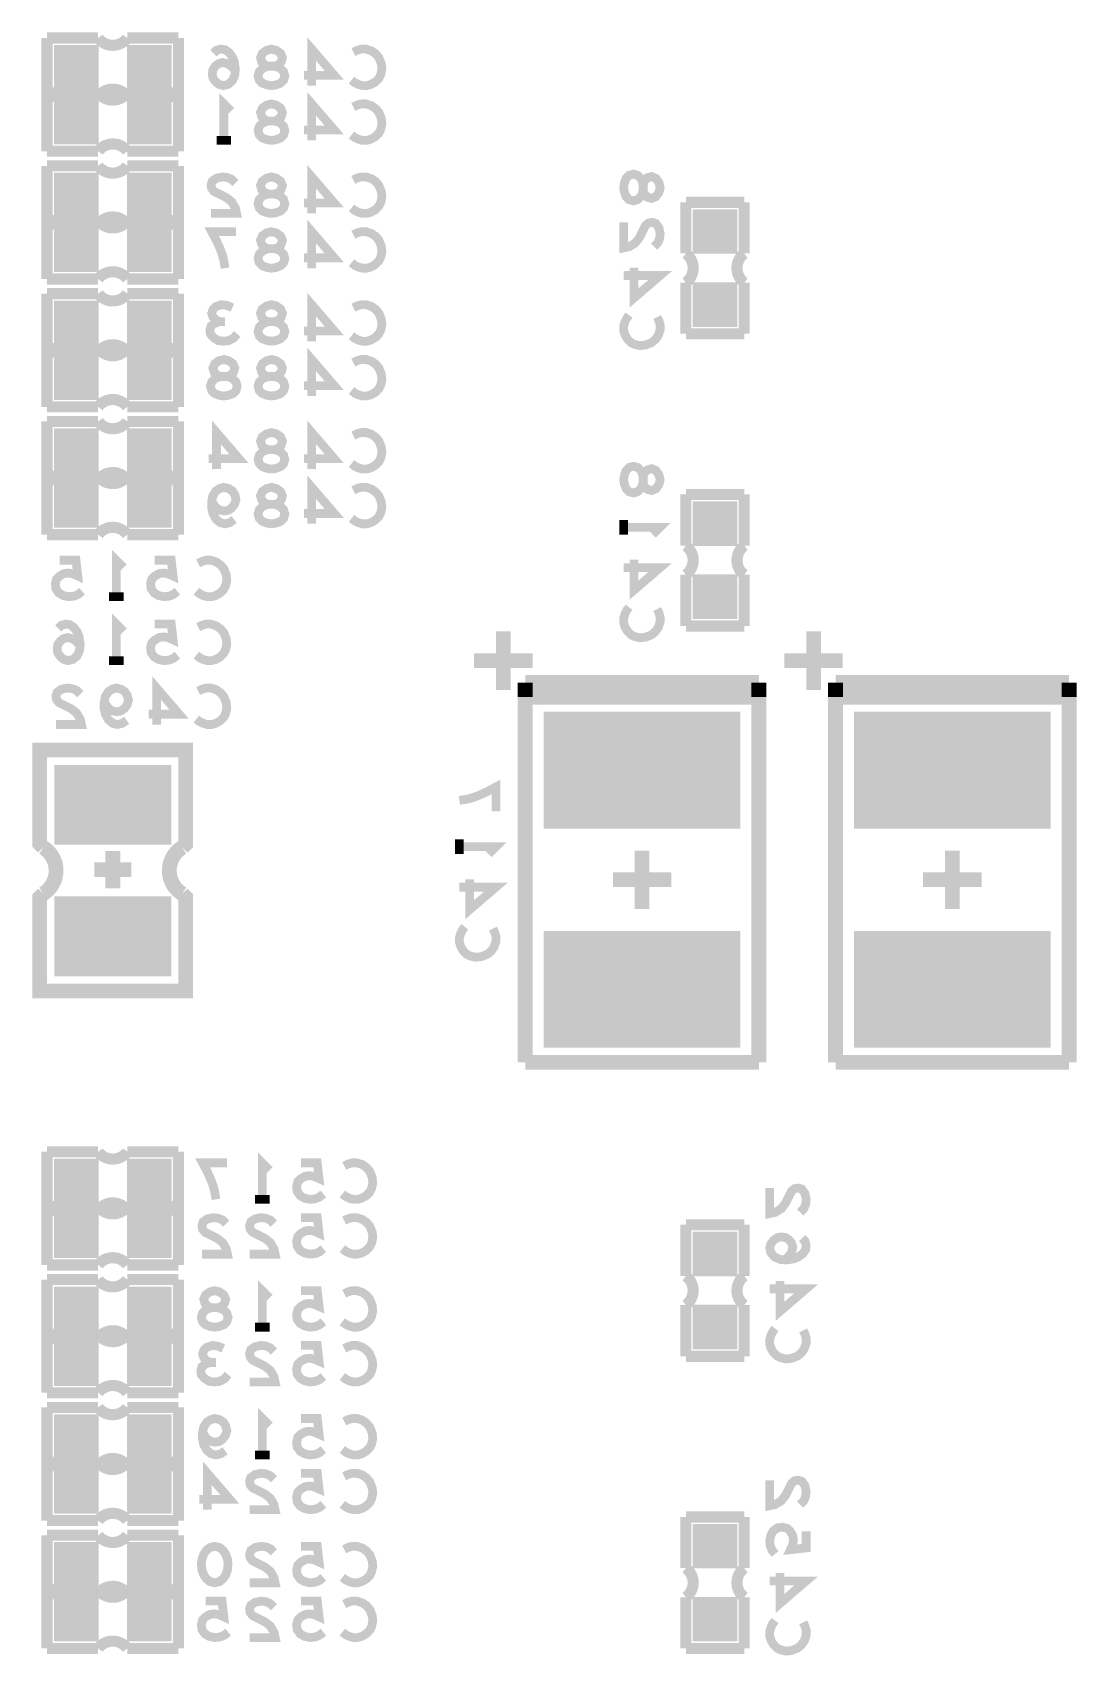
# Model space of a CAD drawing. Extents: x 0 to 200, y -10 to 130.
# Drawn here: x 94.9 to 109.2, y 80.25 to 102.48 of the extents above; entities that cross this region are included whole.
import ezdxf

# ---------------------------------------------------------------- set-up
doc = ezdxf.new("R2010")
doc.units = 0
doc.layers.get('0').update_dxf_attribs({"linetype": 'CONTINUOUS'})
doc.layers.add('MASK_BOTTOM_ART', color=6, linetype='CONTINUOUS')
doc.layers.add('SILK_BOTTOM_ART', color=5, linetype='CONTINUOUS')

# ---------------------------------------------------------------- blocks, each defined once
blk = doc.blocks.new('SQUARE_586')
blk.add_solid([(0.3048, 0.3048), (0.3048, -0.3048), (-0.3048, 0.3048), (-0.3048, -0.3048)])
blk = doc.blocks.new('RECTANGLE_577')
blk.add_solid([(1.3462, 0.8001), (1.3462, -0.8001), (-1.3462, 0.8001), (-1.3462, -0.8001)])
blk = doc.blocks.new('RECTANGLE_569')
blk.add_solid([(0.8001, 0.5461), (0.8001, -0.5461), (-0.8001, 0.5461), (-0.8001, -0.5461)])

msp = doc.modelspace()

# ---------------------------------------------------------------- linework, layer by layer
at = {"layer": 'SILK_BOTTOM_ART'}
for points, const_width in [([(95.1, 102.4), (95.1, 101.6)], 0.1524), ([(95.8, 102.4), (95.1, 102.4)], 0.1524), ([(96.9, 102.4), (96.2, 102.4)], 0.1524), ([(96.9, 101.6), (96.9, 102.4)], 0.1524), ([(97.6797, 101.9566), (97.6214, 102.015), (97.5714, 102.0483), (97.5047, 102.065), (97.4464, 102.0483), (97.4047, 102.015), (97.3714, 101.965), (97.3631, 101.9066), (97.3714, 101.8566), (97.4047, 101.8066), (97.4547, 101.765), (97.5131, 101.7483), (97.5797, 101.765), (97.6381, 101.815), (97.6714, 101.89), (97.6797, 101.9733), (97.6631, 102.0816), (97.6381, 102.14), (97.5964, 102.1983), (97.5381, 102.24), (97.4797, 102.2483), (97.4214, 102.2316), (97.3797, 102.19)], 0.12), ([(98.1738, 101.7483), (98.1155, 101.7566), (98.0488, 101.7816), (98.0071, 101.8233), (97.9905, 101.8816), (98.0071, 101.94), (98.0571, 101.99), (98.1321, 102.015), (98.2155, 102.015), (98.2655, 102.0316), (98.3071, 102.0733), (98.3238, 102.1316), (98.2988, 102.19), (98.2405, 102.2316), (98.1738, 102.2483), (98.1071, 102.2316), (98.0488, 102.19), (98.0238, 102.1316), (98.0405, 102.0733), (98.0821, 102.0316), (98.1321, 102.015), (98.2155, 102.015), (98.2905, 101.99), (98.3405, 101.94), (98.3571, 101.8816), (98.3405, 101.8233), (98.2988, 101.7816), (98.2321, 101.7566), (98.1738, 101.7483)], 0.12), ([(98.7262, 101.7483), (98.7262, 102.2483), (99.0345, 101.89), (98.6179, 101.89)], 0.12), ([(99.2953, 102.2066), (99.3453, 102.2316), (99.4036, 102.2483), (99.4703, 102.2483), (99.5453, 102.2233), (99.6036, 102.1816), (99.6453, 102.1316), (99.6786, 102.0483), (99.6869, 101.9733), (99.6703, 101.8983), (99.6453, 101.8483), (99.5953, 101.7983), (99.5369, 101.765), (99.4786, 101.7483), (99.4203, 101.7483), (99.3619, 101.765), (99.3119, 101.79), (99.2703, 101.8233)], 0.12), ([(95.1, 101.65), (95.1, 100.85)], 0.1524), ([(95.8, 101.65), (95.1, 101.65)], 0.1524), ([(95.1, 101.6), (95.8, 101.6)], 0.1524), ([(96.9, 101.65), (96.2, 101.65)], 0.1524), ([(96.2, 101.6), (96.9, 101.6)], 0.1524), ([(96.9, 100.85), (96.9, 101.65)], 0.1524), ([(97.5214, 100.9983), (97.5214, 101.4983), (97.6214, 101.3983)], 0.12), ([(98.7262, 100.9983), (98.7262, 101.4983), (99.0345, 101.14), (98.6179, 101.14)], 0.12), ([(98.1738, 100.9983), (98.1155, 101.0066), (98.0488, 101.0316), (98.0071, 101.0733), (97.9905, 101.1316), (98.0071, 101.19), (98.0571, 101.24), (98.1321, 101.265), (98.2155, 101.265), (98.2655, 101.2816), (98.3071, 101.3233), (98.3238, 101.3816), (98.2988, 101.44), (98.2405, 101.4816), (98.1738, 101.4983), (98.1071, 101.4816), (98.0488, 101.44), (98.0238, 101.3816), (98.0405, 101.3233), (98.0821, 101.2816), (98.1321, 101.265), (98.2155, 101.265), (98.2905, 101.24), (98.3405, 101.19), (98.3571, 101.1316), (98.3405, 101.0733), (98.2988, 101.0316), (98.2321, 101.0066), (98.1738, 100.9983)], 0.12), ([(99.2953, 101.4566), (99.3453, 101.4816), (99.4036, 101.4983), (99.4703, 101.4983), (99.5453, 101.4733), (99.6036, 101.4316), (99.6453, 101.3816), (99.6786, 101.2983), (99.6869, 101.2233), (99.6703, 101.1483), (99.6453, 101.0983), (99.5953, 101.0483), (99.5369, 101.015), (99.4786, 100.9983), (99.4203, 100.9983), (99.3619, 101.015), (99.3119, 101.04), (99.2703, 101.0733)], 0.12), ([(95.1, 100.85), (95.8, 100.85)], 0.1524), ([(96.2, 100.85), (96.9, 100.85)], 0.1524), ([(97.6214, 100.9983), (97.4214, 100.9983)], 0.12), ([(95.1, 100.65), (95.1, 99.85)], 0.1524), ([(95.8, 100.65), (95.1, 100.65)], 0.1524), ([(96.9, 100.65), (96.2, 100.65)], 0.1524), ([(96.9, 99.85), (96.9, 100.65)], 0.1524), ([(97.6797, 100.415), (97.6297, 100.465), (97.5714, 100.49), (97.5047, 100.4983), (97.4214, 100.4816), (97.3631, 100.44), (97.3464, 100.39), (97.3547, 100.34), (97.3881, 100.2983), (97.5547, 100.215), (97.6297, 100.1566), (97.6797, 100.0733), (97.6964, 99.9983), (97.3464, 99.9983)], 0.12), ([(98.1738, 99.9983), (98.1155, 100.0066), (98.0488, 100.0316), (98.0071, 100.0733), (97.9905, 100.1316), (98.0071, 100.19), (98.0571, 100.24), (98.1321, 100.265), (98.2155, 100.265), (98.2655, 100.2816), (98.3071, 100.3233), (98.3238, 100.3816), (98.2988, 100.44), (98.2405, 100.4816), (98.1738, 100.4983), (98.1071, 100.4816), (98.0488, 100.44), (98.0238, 100.3816), (98.0405, 100.3233), (98.0821, 100.2816), (98.1321, 100.265), (98.2155, 100.265), (98.2905, 100.24), (98.3405, 100.19), (98.3571, 100.1316), (98.3405, 100.0733), (98.2988, 100.0316), (98.2321, 100.0066), (98.1738, 99.9983)], 0.12), ([(98.7262, 99.9983), (98.7262, 100.4983), (99.0345, 100.14), (98.6179, 100.14)], 0.12), ([(99.2953, 100.4566), (99.3453, 100.4816), (99.4036, 100.4983), (99.4703, 100.4983), (99.5453, 100.4733), (99.6036, 100.4316), (99.6453, 100.3816), (99.6786, 100.2983), (99.6869, 100.2233), (99.6703, 100.1483), (99.6453, 100.0983), (99.5953, 100.0483), (99.5369, 100.015), (99.4786, 99.9983), (99.4203, 99.9983), (99.3619, 100.015), (99.3119, 100.04), (99.2703, 100.0733)], 0.12), ([(102.9983, 100.3536), (103.0066, 100.4119), (103.0316, 100.4786), (103.0733, 100.5203), (103.1316, 100.5369), (103.19, 100.5203), (103.24, 100.4703), (103.265, 100.3953), (103.265, 100.3119), (103.2816, 100.2619), (103.3233, 100.2203), (103.3816, 100.2036), (103.44, 100.2286), (103.4816, 100.2869), (103.4983, 100.3536), (103.4816, 100.4203), (103.44, 100.4786), (103.3816, 100.5036), (103.3233, 100.4869), (103.2816, 100.4453), (103.265, 100.3953), (103.265, 100.3119), (103.24, 100.2369), (103.19, 100.1869), (103.1316, 100.1703), (103.0733, 100.1869), (103.0316, 100.2286), (103.0066, 100.2953), (102.9983, 100.3536)], 0.12), ([(103.85, 100.15), (103.85, 99.45)], 0.1524), ([(104.65, 100.15), (103.85, 100.15)], 0.1524), ([(104.65, 99.45), (104.65, 100.15)], 0.1524), ([(95.1, 99.9), (95.1, 99.1)], 0.1524), ([(95.8, 99.9), (95.1, 99.9)], 0.1524), ([(95.1, 99.85), (95.8, 99.85)], 0.1524), ([(96.9, 99.9), (96.2, 99.9)], 0.1524), ([(96.2, 99.85), (96.9, 99.85)], 0.1524), ([(96.9, 99.1), (96.9, 99.9)], 0.1524), ([(97.5381, 99.2483), (97.5214, 99.3566), (97.4964, 99.4483), (97.4631, 99.5316), (97.4214, 99.6233), (97.3547, 99.7483), (97.6881, 99.7483)], 0.12), ([(98.1738, 99.2483), (98.1155, 99.2566), (98.0488, 99.2816), (98.0071, 99.3233), (97.9905, 99.3816), (98.0071, 99.44), (98.0571, 99.49), (98.1321, 99.515), (98.2155, 99.515), (98.2655, 99.5316), (98.3071, 99.5733), (98.3238, 99.6316), (98.2988, 99.69), (98.2405, 99.7316), (98.1738, 99.7483), (98.1071, 99.7316), (98.0488, 99.69), (98.0238, 99.6316), (98.0405, 99.5733), (98.0821, 99.5316), (98.1321, 99.515), (98.2155, 99.515), (98.2905, 99.49), (98.3405, 99.44), (98.3571, 99.3816), (98.3405, 99.3233), (98.2988, 99.2816), (98.2321, 99.2566), (98.1738, 99.2483)], 0.12), ([(98.7262, 99.2483), (98.7262, 99.7483), (99.0345, 99.39), (98.6179, 99.39)], 0.12), ([(99.2953, 99.7066), (99.3453, 99.7316), (99.4036, 99.7483), (99.4703, 99.7483), (99.5453, 99.7233), (99.6036, 99.6816), (99.6453, 99.6316), (99.6786, 99.5483), (99.6869, 99.4733), (99.6703, 99.3983), (99.6453, 99.3483), (99.5953, 99.2983), (99.5369, 99.265), (99.4786, 99.2483), (99.4203, 99.2483), (99.3619, 99.265), (99.3119, 99.29), (99.2703, 99.3233)], 0.12), ([(103.415, 99.5429), (103.465, 99.5929), (103.49, 99.6512), (103.4983, 99.7179), (103.4816, 99.8012), (103.44, 99.8595), (103.39, 99.8762), (103.34, 99.8679), (103.2983, 99.8345), (103.215, 99.6679), (103.1566, 99.5929), (103.0733, 99.5429), (102.9983, 99.5262), (102.9983, 99.8762)], 0.12), ([(95.1, 99.1), (95.8, 99.1)], 0.1524), ([(96.2, 99.1), (96.9, 99.1)], 0.1524), ([(102.9983, 99.1488), (103.4983, 99.1488), (103.14, 98.8405), (103.14, 99.2571)], 0.12), ([(103.85, 99.05), (103.85, 98.35)], 0.1524), ([(104.65, 98.35), (104.65, 99.05)], 0.1524), ([(95.1, 98.9), (95.1, 98.1)], 0.1524), ([(95.8, 98.9), (95.1, 98.9)], 0.1524), ([(96.9, 98.9), (96.2, 98.9)], 0.1524), ([(96.9, 98.1), (96.9, 98.9)], 0.1524), ([(98.7262, 98.2483), (98.7262, 98.7483), (99.0345, 98.39), (98.6179, 98.39)], 0.12), ([(97.4631, 98.515), (97.4131, 98.54), (97.3714, 98.5816), (97.3547, 98.6316), (97.3714, 98.6816), (97.4131, 98.7233), (97.4881, 98.7483), (97.5631, 98.74), (97.6381, 98.7066)], 0.12), ([(98.1738, 98.2483), (98.1155, 98.2566), (98.0488, 98.2816), (98.0071, 98.3233), (97.9905, 98.3816), (98.0071, 98.44), (98.0571, 98.49), (98.1321, 98.515), (98.2155, 98.515), (98.2655, 98.5316), (98.3071, 98.5733), (98.3238, 98.6316), (98.2988, 98.69), (98.2405, 98.7316), (98.1738, 98.7483), (98.1071, 98.7316), (98.0488, 98.69), (98.0238, 98.6316), (98.0405, 98.5733), (98.0821, 98.5316), (98.1321, 98.515), (98.2155, 98.515), (98.2905, 98.49), (98.3405, 98.44), (98.3571, 98.3816), (98.3405, 98.3233), (98.2988, 98.2816), (98.2321, 98.2566), (98.1738, 98.2483)], 0.12), ([(99.2953, 98.7066), (99.3453, 98.7316), (99.4036, 98.7483), (99.4703, 98.7483), (99.5453, 98.7233), (99.6036, 98.6816), (99.6453, 98.6316), (99.6786, 98.5483), (99.6869, 98.4733), (99.6703, 98.3983), (99.6453, 98.3483), (99.5953, 98.2983), (99.5369, 98.265), (99.4786, 98.2483), (99.4203, 98.2483), (99.3619, 98.265), (99.3119, 98.29), (99.2703, 98.3233)], 0.12), ([(97.7047, 98.3483), (97.6547, 98.29), (97.5881, 98.2566), (97.5131, 98.2483), (97.4464, 98.2566), (97.3797, 98.2983), (97.3381, 98.3483), (97.3297, 98.3983), (97.3464, 98.4566), (97.4047, 98.4983), (97.4631, 98.515), (97.5381, 98.515)], 0.12), ([(103.4566, 98.5797), (103.4816, 98.5297), (103.4983, 98.4714), (103.4983, 98.4047), (103.4733, 98.3297), (103.4316, 98.2714), (103.3816, 98.2297), (103.2983, 98.1964), (103.2233, 98.1881), (103.1483, 98.2047), (103.0983, 98.2297), (103.0483, 98.2797), (103.015, 98.3381), (102.9983, 98.3964), (102.9983, 98.4547), (103.015, 98.5131), (103.04, 98.5631), (103.0733, 98.6047)], 0.12), ([(103.85, 98.35), (104.65, 98.35)], 0.1524), ([(95.1, 98.15), (95.1, 97.35)], 0.1524), ([(95.8, 98.15), (95.1, 98.15)], 0.1524), ([(95.1, 98.1), (95.8, 98.1)], 0.1524), ([(96.9, 98.15), (96.2, 98.15)], 0.1524), ([(96.2, 98.1), (96.9, 98.1)], 0.1524), ([(96.9, 97.35), (96.9, 98.15)], 0.1524), ([(97.5214, 97.4983), (97.4631, 97.5066), (97.3964, 97.5316), (97.3547, 97.5733), (97.3381, 97.6316), (97.3547, 97.69), (97.4047, 97.74), (97.4797, 97.765), (97.5631, 97.765), (97.6131, 97.7816), (97.6547, 97.8233), (97.6714, 97.8816), (97.6464, 97.94), (97.5881, 97.9816), (97.5214, 97.9983), (97.4547, 97.9816), (97.3964, 97.94), (97.3714, 97.8816), (97.3881, 97.8233), (97.4297, 97.7816), (97.4797, 97.765), (97.5631, 97.765), (97.6381, 97.74), (97.6881, 97.69), (97.7047, 97.6316), (97.6881, 97.5733), (97.6464, 97.5316), (97.5797, 97.5066), (97.5214, 97.4983)], 0.12), ([(98.1738, 97.4983), (98.1155, 97.5066), (98.0488, 97.5316), (98.0071, 97.5733), (97.9905, 97.6316), (98.0071, 97.69), (98.0571, 97.74), (98.1321, 97.765), (98.2155, 97.765), (98.2655, 97.7816), (98.3071, 97.8233), (98.3238, 97.8816), (98.2988, 97.94), (98.2405, 97.9816), (98.1738, 97.9983), (98.1071, 97.9816), (98.0488, 97.94), (98.0238, 97.8816), (98.0405, 97.8233), (98.0821, 97.7816), (98.1321, 97.765), (98.2155, 97.765), (98.2905, 97.74), (98.3405, 97.69), (98.3571, 97.6316), (98.3405, 97.5733), (98.2988, 97.5316), (98.2321, 97.5066), (98.1738, 97.4983)], 0.12), ([(98.7262, 97.4983), (98.7262, 97.9983), (99.0345, 97.64), (98.6179, 97.64)], 0.12), ([(99.2953, 97.9566), (99.3453, 97.9816), (99.4036, 97.9983), (99.4703, 97.9983), (99.5453, 97.9733), (99.6036, 97.9316), (99.6453, 97.8816), (99.6786, 97.7983), (99.6869, 97.7233), (99.6703, 97.6483), (99.6453, 97.5983), (99.5953, 97.5483), (99.5369, 97.515), (99.4786, 97.4983), (99.4203, 97.4983), (99.3619, 97.515), (99.3119, 97.54), (99.2703, 97.5733)], 0.12), ([(95.1, 97.35), (95.8, 97.35)], 0.1524), ([(96.2, 97.35), (96.9, 97.35)], 0.1524), ([(95.1, 97.15), (95.1, 96.35)], 0.1524), ([(95.8, 97.15), (95.1, 97.15)], 0.1524), ([(96.9, 97.15), (96.2, 97.15)], 0.1524), ([(96.9, 96.35), (96.9, 97.15)], 0.1524), ([(97.4214, 96.4983), (97.4214, 96.9983), (97.7297, 96.64), (97.3131, 96.64)], 0.12), ([(98.7262, 96.4983), (98.7262, 96.9983), (99.0345, 96.64), (98.6179, 96.64)], 0.12), ([(98.1738, 96.4983), (98.1155, 96.5066), (98.0488, 96.5316), (98.0071, 96.5733), (97.9905, 96.6316), (98.0071, 96.69), (98.0571, 96.74), (98.1321, 96.765), (98.2155, 96.765), (98.2655, 96.7816), (98.3071, 96.8233), (98.3238, 96.8816), (98.2988, 96.94), (98.2405, 96.9816), (98.1738, 96.9983), (98.1071, 96.9816), (98.0488, 96.94), (98.0238, 96.8816), (98.0405, 96.8233), (98.0821, 96.7816), (98.1321, 96.765), (98.2155, 96.765), (98.2905, 96.74), (98.3405, 96.69), (98.3571, 96.6316), (98.3405, 96.5733), (98.2988, 96.5316), (98.2321, 96.5066), (98.1738, 96.4983)], 0.12), ([(99.2953, 96.9566), (99.3453, 96.9816), (99.4036, 96.9983), (99.4703, 96.9983), (99.5453, 96.9733), (99.6036, 96.9316), (99.6453, 96.8816), (99.6786, 96.7983), (99.6869, 96.7233), (99.6703, 96.6483), (99.6453, 96.5983), (99.5953, 96.5483), (99.5369, 96.515), (99.4786, 96.4983), (99.4203, 96.4983), (99.3619, 96.515), (99.3119, 96.54), (99.2703, 96.5733)], 0.12), ([(95.1, 96.4), (95.1, 95.6)], 0.1524), ([(95.8, 96.4), (95.1, 96.4)], 0.1524), ([(96.9, 96.4), (96.2, 96.4)], 0.1524), ([(96.9, 95.6), (96.9, 96.4)], 0.1524), ([(102.9983, 96.3536), (103.0066, 96.4119), (103.0316, 96.4786), (103.0733, 96.5203), (103.1316, 96.5369), (103.19, 96.5203), (103.24, 96.4703), (103.265, 96.3953), (103.265, 96.3119), (103.2816, 96.2619), (103.3233, 96.2203), (103.3816, 96.2036), (103.44, 96.2286), (103.4816, 96.2869), (103.4983, 96.3536), (103.4816, 96.4203), (103.44, 96.4786), (103.3816, 96.5036), (103.3233, 96.4869), (103.2816, 96.4453), (103.265, 96.3953), (103.265, 96.3119), (103.24, 96.2369), (103.19, 96.1869), (103.1316, 96.1703), (103.0733, 96.1869), (103.0316, 96.2286), (103.0066, 96.2953), (102.9983, 96.3536)], 0.12), ([(95.1, 96.35), (95.8, 96.35)], 0.1524), ([(96.2, 96.35), (96.9, 96.35)], 0.1524), ([(97.6631, 95.8066), (97.6047, 95.765), (97.5381, 95.7483), (97.4714, 95.765), (97.4131, 95.815), (97.3714, 95.89), (97.3547, 95.965), (97.3547, 96.0566), (97.3714, 96.1316), (97.4131, 96.1983), (97.4631, 96.2316), (97.5214, 96.2483), (97.5881, 96.2316), (97.6381, 96.1983), (97.6714, 96.1483), (97.6881, 96.0816), (97.6714, 96.0233), (97.6297, 95.965), (97.5797, 95.9316), (97.5214, 95.9233), (97.4547, 95.94), (97.4047, 95.9816), (97.3547, 96.0566)], 0.12), ([(98.1738, 95.7483), (98.1155, 95.7566), (98.0488, 95.7816), (98.0071, 95.8233), (97.9905, 95.8816), (98.0071, 95.94), (98.0571, 95.99), (98.1321, 96.015), (98.2155, 96.015), (98.2655, 96.0316), (98.3071, 96.0733), (98.3238, 96.1316), (98.2988, 96.19), (98.2405, 96.2316), (98.1738, 96.2483), (98.1071, 96.2316), (98.0488, 96.19), (98.0238, 96.1316), (98.0405, 96.0733), (98.0821, 96.0316), (98.1321, 96.015), (98.2155, 96.015), (98.2905, 95.99), (98.3405, 95.94), (98.3571, 95.8816), (98.3405, 95.8233), (98.2988, 95.7816), (98.2321, 95.7566), (98.1738, 95.7483)], 0.12), ([(98.7262, 95.7483), (98.7262, 96.2483), (99.0345, 95.89), (98.6179, 95.89)], 0.12), ([(99.2953, 96.2066), (99.3453, 96.2316), (99.4036, 96.2483), (99.4703, 96.2483), (99.5453, 96.2233), (99.6036, 96.1816), (99.6453, 96.1316), (99.6786, 96.0483), (99.6869, 95.9733), (99.6703, 95.8983), (99.6453, 95.8483), (99.5953, 95.7983), (99.5369, 95.765), (99.4786, 95.7483), (99.4203, 95.7483), (99.3619, 95.765), (99.3119, 95.79), (99.2703, 95.8233)], 0.12), ([(103.85, 96.15), (103.85, 95.45)], 0.1524), ([(104.65, 96.15), (103.85, 96.15)], 0.1524), ([(104.65, 95.45), (104.65, 96.15)], 0.1524), ([(102.9983, 95.6012), (102.9983, 95.8012)], 0.12), ([(95.1, 95.6), (95.8, 95.6)], 0.1524), ([(96.2, 95.6), (96.9, 95.6)], 0.1524), ([(102.9983, 95.7012), (103.4983, 95.7012), (103.3983, 95.6012)], 0.12), ([(96.0488, 94.75), (96.0488, 95.25), (96.1488, 95.15)], 0.12), ([(95.5797, 94.825), (95.5297, 94.7833), (95.4714, 94.7583), (95.3964, 94.75), (95.3214, 94.7667), (95.2631, 94.8), (95.2214, 94.8583), (95.2131, 94.925), (95.2297, 94.9917), (95.2714, 95.0333), (95.3297, 95.0667), (95.3881, 95.075), (95.4464, 95.0667), (95.5214, 95.0333), (95.4964, 95.25), (95.2714, 95.25)], 0.12), ([(96.8845, 94.825), (96.8345, 94.7833), (96.7762, 94.7583), (96.7012, 94.75), (96.6262, 94.7667), (96.5679, 94.8), (96.5262, 94.8583), (96.5179, 94.925), (96.5345, 94.9917), (96.5762, 95.0333), (96.6345, 95.0667), (96.6929, 95.075), (96.7512, 95.0667), (96.8262, 95.0333), (96.8012, 95.25), (96.5762, 95.25)], 0.12), ([(97.1703, 95.2083), (97.2203, 95.2333), (97.2786, 95.25), (97.3453, 95.25), (97.4203, 95.225), (97.4786, 95.1833), (97.5203, 95.1333), (97.5536, 95.05), (97.5619, 94.975), (97.5453, 94.9), (97.5203, 94.85), (97.4703, 94.8), (97.4119, 94.7667), (97.3536, 94.75), (97.2953, 94.75), (97.2369, 94.7667), (97.1869, 94.7917), (97.1453, 94.825)], 0.12), ([(102.9983, 95.1488), (103.4983, 95.1488), (103.14, 94.8405), (103.14, 95.2571)], 0.12), ([(103.85, 95.05), (103.85, 94.35)], 0.1524), ([(104.65, 94.35), (104.65, 95.05)], 0.1524), ([(96.1488, 94.75), (95.9488, 94.75)], 0.12), ([(96.0488, 93.875), (96.0488, 94.375), (96.1488, 94.275)], 0.12), ([(103.4566, 94.5797), (103.4816, 94.5297), (103.4983, 94.4714), (103.4983, 94.4047), (103.4733, 94.3297), (103.4316, 94.2714), (103.3816, 94.2297), (103.2983, 94.1964), (103.2233, 94.1881), (103.1483, 94.2047), (103.0983, 94.2297), (103.0483, 94.2797), (103.015, 94.3381), (102.9983, 94.3964), (102.9983, 94.4547), (103.015, 94.5131), (103.04, 94.5631), (103.0733, 94.6047)], 0.12), ([(95.5547, 94.0833), (95.4964, 94.1417), (95.4464, 94.175), (95.3797, 94.1917), (95.3214, 94.175), (95.2797, 94.1417), (95.2464, 94.0917), (95.2381, 94.0333), (95.2464, 93.9833), (95.2797, 93.9333), (95.3297, 93.8917), (95.3881, 93.875), (95.4547, 93.8917), (95.5131, 93.9417), (95.5464, 94.0167), (95.5547, 94.1), (95.5381, 94.2083), (95.5131, 94.2667), (95.4714, 94.325), (95.4131, 94.3667), (95.3547, 94.375), (95.2964, 94.3583), (95.2547, 94.3167)], 0.12), ([(96.8845, 93.95), (96.8345, 93.9083), (96.7762, 93.8833), (96.7012, 93.875), (96.6262, 93.8917), (96.5679, 93.925), (96.5262, 93.9833), (96.5179, 94.05), (96.5345, 94.1167), (96.5762, 94.1583), (96.6345, 94.1917), (96.6929, 94.2), (96.7512, 94.1917), (96.8262, 94.1583), (96.8012, 94.375), (96.5762, 94.375)], 0.12), ([(97.1703, 94.3333), (97.2203, 94.3583), (97.2786, 94.375), (97.3453, 94.375), (97.4203, 94.35), (97.4786, 94.3083), (97.5203, 94.2583), (97.5536, 94.175), (97.5619, 94.1), (97.5453, 94.025), (97.5203, 93.975), (97.4703, 93.925), (97.4119, 93.8917), (97.3536, 93.875), (97.2953, 93.875), (97.2369, 93.8917), (97.1869, 93.9167), (97.1453, 93.95)], 0.12), ([(101.35, 94.275), (101.35, 93.475)], 0.2032), ([(103.85, 94.35), (104.65, 94.35)], 0.1524), ([(105.6, 94.275), (105.6, 93.475)], 0.2032), ([(96.1488, 93.875), (95.9488, 93.875)], 0.12), ([(100.95, 93.875), (101.75, 93.875)], 0.2032), ([(105.2, 93.875), (106, 93.875)], 0.2032), ([(96.6012, 93), (96.6012, 93.5), (96.9095, 93.1417), (96.4929, 93.1417)], 0.12), ([(101.65, 93.475), (101.65, 93.575)], 0.2032), ([(101.65, 93.575), (104.85, 93.575)], 0.2032), ([(101.65, 93.375), (101.65, 93.475)], 0.2032), ([(101.65, 93.475), (104.85, 93.475)], 0.2032), ([(104.85, 93.575), (104.85, 93.475)], 0.2032), ([(104.85, 93.475), (104.85, 93.375)], 0.2032), ([(105.9, 93.475), (105.9, 93.575)], 0.2032), ([(105.9, 93.575), (109.1, 93.575)], 0.2032), ([(105.9, 93.375), (105.9, 93.475)], 0.2032), ([(105.9, 93.475), (109.1, 93.475)], 0.2032), ([(109.1, 93.575), (109.1, 93.475)], 0.2032), ([(109.1, 93.475), (109.1, 93.375)], 0.2032), ([(95.5547, 93.4167), (95.5047, 93.4667), (95.4464, 93.4917), (95.3797, 93.5), (95.2964, 93.4833), (95.2381, 93.4417), (95.2214, 93.3917), (95.2297, 93.3417), (95.2631, 93.3), (95.4297, 93.2167), (95.5047, 93.1583), (95.5547, 93.075), (95.5714, 93), (95.2214, 93)], 0.12), ([(96.1905, 93.0583), (96.1321, 93.0167), (96.0655, 93), (95.9988, 93.0167), (95.9405, 93.0667), (95.8988, 93.1417), (95.8821, 93.2167), (95.8821, 93.3083), (95.8988, 93.3833), (95.9405, 93.45), (95.9905, 93.4833), (96.0488, 93.5), (96.1155, 93.4833), (96.1655, 93.45), (96.1988, 93.4), (96.2155, 93.3333), (96.1988, 93.275), (96.1571, 93.2167), (96.1071, 93.1833), (96.0488, 93.175), (95.9821, 93.1917), (95.9321, 93.2333), (95.8821, 93.3083)], 0.12), ([(97.1703, 93.4583), (97.2203, 93.4833), (97.2786, 93.5), (97.3453, 93.5), (97.4203, 93.475), (97.4786, 93.4333), (97.5203, 93.3833), (97.5536, 93.3), (97.5619, 93.225), (97.5453, 93.15), (97.5203, 93.1), (97.4703, 93.05), (97.4119, 93.0167), (97.3536, 93), (97.2953, 93), (97.2369, 93.0167), (97.1869, 93.0417), (97.1453, 93.075)], 0.12), ([(101.65, 93.375), (104.85, 93.375)], 0.2032), ([(101.65, 88.375), (101.65, 93.375)], 0.2032), ([(104.85, 93.375), (104.85, 88.375)], 0.2032), ([(105.9, 93.375), (109.1, 93.375)], 0.2032), ([(105.9, 88.375), (105.9, 93.375)], 0.2032), ([(109.1, 93.375), (109.1, 88.375)], 0.2032), ([(96.9525, 91.3175), (97, 91.365), (97, 92.65), (95, 92.65), (95, 91.365), (95.0475, 91.3175)], 0.2), ([(100.7483, 91.9619), (100.8566, 91.9786), (100.9483, 92.0036), (101.0316, 92.0369), (101.1233, 92.0786), (101.2483, 92.1453), (101.2483, 91.8119)], 0.12), ([(96, 91.2667), (96, 90.7587)], 0.2032), ([(100.7483, 91.2262), (100.7483, 91.4262)], 0.12), ([(100.7483, 91.3262), (101.2483, 91.3262), (101.1483, 91.2262)], 0.12), ([(103.25, 91.275), (103.25, 90.475)], 0.2032), ([(107.5, 91.275), (107.5, 90.475)], 0.2032), ([(95.746, 91.0127), (96.254, 91.0127)], 0.2032), ([(100.7483, 90.7738), (101.2483, 90.7738), (100.89, 90.4655), (100.89, 90.8821)], 0.12), ([(102.85, 90.875), (103.65, 90.875)], 0.2032), ([(107.1, 90.875), (107.9, 90.875)], 0.2032), ([(95.0475, 90.6825), (95, 90.635), (95, 89.35), (97, 89.35), (97, 90.635), (96.9525, 90.6825)], 0.2), ([(101.2066, 90.2047), (101.2316, 90.1547), (101.2483, 90.0964), (101.2483, 90.0297), (101.2233, 89.9547), (101.1816, 89.8964), (101.1316, 89.8547), (101.0483, 89.8214), (100.9733, 89.8131), (100.8983, 89.8297), (100.8483, 89.8547), (100.7983, 89.9047), (100.765, 89.9631), (100.7483, 90.0214), (100.7483, 90.0797), (100.765, 90.1381), (100.79, 90.1881), (100.8233, 90.2297)], 0.12), ([(104.85, 88.375), (101.65, 88.375)], 0.2032), ([(109.1, 88.375), (105.9, 88.375)], 0.2032), ([(95.1, 87.15), (95.1, 86.35)], 0.1524), ([(95.8, 87.15), (95.1, 87.15)], 0.1524), ([(96.9, 87.15), (96.2, 87.15)], 0.1524), ([(96.9, 86.35), (96.9, 87.15)], 0.1524), ([(98.0488, 86.4983), (98.0488, 86.9983), (98.1488, 86.8983)], 0.12), ([(97.4131, 86.4983), (97.3964, 86.6066), (97.3714, 86.6983), (97.3381, 86.7816), (97.2964, 86.8733), (97.2297, 86.9983), (97.5631, 86.9983)], 0.12), ([(98.8845, 86.5733), (98.8345, 86.5316), (98.7762, 86.5066), (98.7012, 86.4983), (98.6262, 86.515), (98.5679, 86.5483), (98.5262, 86.6066), (98.5179, 86.6733), (98.5345, 86.74), (98.5762, 86.7816), (98.6345, 86.815), (98.6929, 86.8233), (98.7512, 86.815), (98.8262, 86.7816), (98.8012, 86.9983), (98.5762, 86.9983)], 0.12), ([(99.1703, 86.9566), (99.2203, 86.9816), (99.2786, 86.9983), (99.3453, 86.9983), (99.4203, 86.9733), (99.4786, 86.9316), (99.5203, 86.8816), (99.5536, 86.7983), (99.5619, 86.7233), (99.5453, 86.6483), (99.5203, 86.5983), (99.4703, 86.5483), (99.4119, 86.515), (99.3536, 86.4983), (99.2953, 86.4983), (99.2369, 86.515), (99.1869, 86.54), (99.1453, 86.5733)], 0.12), ([(105.415, 86.3203), (105.465, 86.3703), (105.49, 86.4286), (105.4983, 86.4953), (105.4816, 86.5786), (105.44, 86.6369), (105.39, 86.6536), (105.34, 86.6453), (105.2983, 86.6119), (105.215, 86.4453), (105.1566, 86.3703), (105.0733, 86.3203), (104.9983, 86.3036), (104.9983, 86.6536)], 0.12), ([(95.1, 86.4), (95.1, 85.6)], 0.1524), ([(95.8, 86.4), (95.1, 86.4)], 0.1524), ([(96.9, 86.4), (96.2, 86.4)], 0.1524), ([(96.9, 85.6), (96.9, 86.4)], 0.1524), ([(98.1488, 86.4983), (97.9488, 86.4983)], 0.12), ([(95.1, 86.35), (95.8, 86.35)], 0.1524), ([(96.2, 86.35), (96.9, 86.35)], 0.1524), ([(97.5547, 86.165), (97.5047, 86.215), (97.4464, 86.24), (97.3797, 86.2483), (97.2964, 86.2316), (97.2381, 86.19), (97.2214, 86.14), (97.2297, 86.09), (97.2631, 86.0483), (97.4297, 85.965), (97.5047, 85.9066), (97.5547, 85.8233), (97.5714, 85.7483), (97.2214, 85.7483)], 0.12), ([(98.2071, 86.165), (98.1571, 86.215), (98.0988, 86.24), (98.0321, 86.2483), (97.9488, 86.2316), (97.8905, 86.19), (97.8738, 86.14), (97.8821, 86.09), (97.9155, 86.0483), (98.0821, 85.965), (98.1571, 85.9066), (98.2071, 85.8233), (98.2238, 85.7483), (97.8738, 85.7483)], 0.12), ([(98.8845, 85.8233), (98.8345, 85.7816), (98.7762, 85.7566), (98.7012, 85.7483), (98.6262, 85.765), (98.5679, 85.7983), (98.5262, 85.8566), (98.5179, 85.9233), (98.5345, 85.99), (98.5762, 86.0316), (98.6345, 86.065), (98.6929, 86.0733), (98.7512, 86.065), (98.8262, 86.0316), (98.8012, 86.2483), (98.5762, 86.2483)], 0.12), ([(99.1703, 86.2066), (99.2203, 86.2316), (99.2786, 86.2483), (99.3453, 86.2483), (99.4203, 86.2233), (99.4786, 86.1816), (99.5203, 86.1316), (99.5536, 86.0483), (99.5619, 85.9733), (99.5453, 85.8983), (99.5203, 85.8483), (99.4703, 85.7983), (99.4119, 85.765), (99.3536, 85.7483), (99.2953, 85.7483), (99.2369, 85.765), (99.1869, 85.79), (99.1453, 85.8233)], 0.12), ([(103.85, 86.15), (103.85, 85.45)], 0.1524), ([(104.65, 86.15), (103.85, 86.15)], 0.1524), ([(104.65, 85.45), (104.65, 86.15)], 0.1524), ([(105.2066, 85.6679), (105.265, 85.7262), (105.2983, 85.7762), (105.315, 85.8429), (105.2983, 85.9012), (105.265, 85.9429), (105.215, 85.9762), (105.1566, 85.9845), (105.1066, 85.9762), (105.0566, 85.9429), (105.015, 85.8929), (104.9983, 85.8345), (105.015, 85.7679), (105.065, 85.7095), (105.14, 85.6762), (105.2233, 85.6679), (105.3316, 85.6845), (105.39, 85.7095), (105.4483, 85.7512), (105.49, 85.8095), (105.4983, 85.8679), (105.4816, 85.9262), (105.44, 85.9679)], 0.12), ([(95.1, 85.6), (95.8, 85.6)], 0.1524), ([(96.2, 85.6), (96.9, 85.6)], 0.1524), ([(95.1, 85.4), (95.1, 84.6)], 0.1524), ([(95.8, 85.4), (95.1, 85.4)], 0.1524), ([(96.9, 85.4), (96.2, 85.4)], 0.1524), ([(96.9, 84.6), (96.9, 85.4)], 0.1524), ([(98.0488, 84.7483), (98.0488, 85.2483), (98.1488, 85.1483)], 0.12), ([(104.9983, 85.2738), (105.4983, 85.2738), (105.14, 84.9655), (105.14, 85.3821)], 0.12), ([(97.3964, 84.7483), (97.3381, 84.7566), (97.2714, 84.7816), (97.2297, 84.8233), (97.2131, 84.8816), (97.2297, 84.94), (97.2797, 84.99), (97.3547, 85.015), (97.4381, 85.015), (97.4881, 85.0316), (97.5297, 85.0733), (97.5464, 85.1316), (97.5214, 85.19), (97.4631, 85.2316), (97.3964, 85.2483), (97.3297, 85.2316), (97.2714, 85.19), (97.2464, 85.1316), (97.2631, 85.0733), (97.3047, 85.0316), (97.3547, 85.015), (97.4381, 85.015), (97.5131, 84.99), (97.5631, 84.94), (97.5797, 84.8816), (97.5631, 84.8233), (97.5214, 84.7816), (97.4547, 84.7566), (97.3964, 84.7483)], 0.12), ([(98.8845, 84.8233), (98.8345, 84.7816), (98.7762, 84.7566), (98.7012, 84.7483), (98.6262, 84.765), (98.5679, 84.7983), (98.5262, 84.8566), (98.5179, 84.9233), (98.5345, 84.99), (98.5762, 85.0316), (98.6345, 85.065), (98.6929, 85.0733), (98.7512, 85.065), (98.8262, 85.0316), (98.8012, 85.2483), (98.5762, 85.2483)], 0.12), ([(99.1703, 85.2066), (99.2203, 85.2316), (99.2786, 85.2483), (99.3453, 85.2483), (99.4203, 85.2233), (99.4786, 85.1816), (99.5203, 85.1316), (99.5536, 85.0483), (99.5619, 84.9733), (99.5453, 84.8983), (99.5203, 84.8483), (99.4703, 84.7983), (99.4119, 84.765), (99.3536, 84.7483), (99.2953, 84.7483), (99.2369, 84.765), (99.1869, 84.79), (99.1453, 84.8233)], 0.12), ([(103.85, 85.05), (103.85, 84.35)], 0.1524), ([(104.65, 84.35), (104.65, 85.05)], 0.1524), ([(95.1, 84.65), (95.1, 83.85)], 0.1524), ([(95.8, 84.65), (95.1, 84.65)], 0.1524), ([(95.1, 84.6), (95.8, 84.6)], 0.1524), ([(96.9, 84.65), (96.2, 84.65)], 0.1524), ([(96.2, 84.6), (96.9, 84.6)], 0.1524), ([(96.9, 83.85), (96.9, 84.65)], 0.1524), ([(98.1488, 84.7483), (97.9488, 84.7483)], 0.12), ([(105.4566, 84.7047), (105.4816, 84.6547), (105.4983, 84.5964), (105.4983, 84.5297), (105.4733, 84.4547), (105.4316, 84.3964), (105.3816, 84.3547), (105.2983, 84.3214), (105.2233, 84.3131), (105.1483, 84.3297), (105.0983, 84.3547), (105.0483, 84.4047), (105.015, 84.4631), (104.9983, 84.5214), (104.9983, 84.5797), (105.015, 84.6381), (105.04, 84.6881), (105.0733, 84.7297)], 0.12), ([(97.3381, 84.265), (97.2881, 84.29), (97.2464, 84.3316), (97.2297, 84.3816), (97.2464, 84.4316), (97.2881, 84.4733), (97.3631, 84.4983), (97.4381, 84.49), (97.5131, 84.4566)], 0.12), ([(98.2071, 84.415), (98.1571, 84.465), (98.0988, 84.49), (98.0321, 84.4983), (97.9488, 84.4816), (97.8905, 84.44), (97.8738, 84.39), (97.8821, 84.34), (97.9155, 84.2983), (98.0821, 84.215), (98.1571, 84.1566), (98.2071, 84.0733), (98.2238, 83.9983), (97.8738, 83.9983)], 0.12), ([(98.8845, 84.0733), (98.8345, 84.0316), (98.7762, 84.0066), (98.7012, 83.9983), (98.6262, 84.015), (98.5679, 84.0483), (98.5262, 84.1066), (98.5179, 84.1733), (98.5345, 84.24), (98.5762, 84.2816), (98.6345, 84.315), (98.6929, 84.3233), (98.7512, 84.315), (98.8262, 84.2816), (98.8012, 84.4983), (98.5762, 84.4983)], 0.12), ([(99.1703, 84.4566), (99.2203, 84.4816), (99.2786, 84.4983), (99.3453, 84.4983), (99.4203, 84.4733), (99.4786, 84.4316), (99.5203, 84.3816), (99.5536, 84.2983), (99.5619, 84.2233), (99.5453, 84.1483), (99.5203, 84.0983), (99.4703, 84.0483), (99.4119, 84.015), (99.3536, 83.9983), (99.2953, 83.9983), (99.2369, 84.015), (99.1869, 84.04), (99.1453, 84.0733)], 0.12), ([(97.5797, 84.0983), (97.5297, 84.04), (97.4631, 84.0066), (97.3881, 83.9983), (97.3214, 84.0066), (97.2547, 84.0483), (97.2131, 84.0983), (97.2047, 84.1483), (97.2214, 84.2066), (97.2797, 84.2483), (97.3381, 84.265), (97.4131, 84.265)], 0.12), ([(103.85, 84.35), (104.65, 84.35)], 0.1524), ([(95.1, 83.85), (95.8, 83.85)], 0.1524), ([(96.2, 83.85), (96.9, 83.85)], 0.1524), ([(95.1, 83.65), (95.1, 82.85)], 0.1524), ([(95.8, 83.65), (95.1, 83.65)], 0.1524), ([(96.9, 83.65), (96.2, 83.65)], 0.1524), ([(96.9, 82.85), (96.9, 83.65)], 0.1524), ([(98.0488, 82.9983), (98.0488, 83.4983), (98.1488, 83.3983)], 0.12), ([(97.5381, 83.0566), (97.4797, 83.015), (97.4131, 82.9983), (97.3464, 83.015), (97.2881, 83.065), (97.2464, 83.14), (97.2297, 83.215), (97.2297, 83.3066), (97.2464, 83.3816), (97.2881, 83.4483), (97.3381, 83.4816), (97.3964, 83.4983), (97.4631, 83.4816), (97.5131, 83.4483), (97.5464, 83.3983), (97.5631, 83.3316), (97.5464, 83.2733), (97.5047, 83.215), (97.4547, 83.1816), (97.3964, 83.1733), (97.3297, 83.19), (97.2797, 83.2316), (97.2297, 83.3066)], 0.12), ([(98.8845, 83.0733), (98.8345, 83.0316), (98.7762, 83.0066), (98.7012, 82.9983), (98.6262, 83.015), (98.5679, 83.0483), (98.5262, 83.1066), (98.5179, 83.1733), (98.5345, 83.24), (98.5762, 83.2816), (98.6345, 83.315), (98.6929, 83.3233), (98.7512, 83.315), (98.8262, 83.2816), (98.8012, 83.4983), (98.5762, 83.4983)], 0.12), ([(99.1703, 83.4566), (99.2203, 83.4816), (99.2786, 83.4983), (99.3453, 83.4983), (99.4203, 83.4733), (99.4786, 83.4316), (99.5203, 83.3816), (99.5536, 83.2983), (99.5619, 83.2233), (99.5453, 83.1483), (99.5203, 83.0983), (99.4703, 83.0483), (99.4119, 83.015), (99.3536, 82.9983), (99.2953, 82.9983), (99.2369, 83.015), (99.1869, 83.04), (99.1453, 83.0733)], 0.12), ([(95.1, 82.9), (95.1, 82.1)], 0.1524), ([(95.8, 82.9), (95.1, 82.9)], 0.1524), ([(95.1, 82.85), (95.8, 82.85)], 0.1524), ([(96.9, 82.9), (96.2, 82.9)], 0.1524), ([(96.2, 82.85), (96.9, 82.85)], 0.1524), ([(96.9, 82.1), (96.9, 82.9)], 0.1524), ([(97.2964, 82.2483), (97.2964, 82.7483), (97.6047, 82.39), (97.1881, 82.39)], 0.12), ([(98.1488, 82.9983), (97.9488, 82.9983)], 0.12), ([(98.2071, 82.665), (98.1571, 82.715), (98.0988, 82.74), (98.0321, 82.7483), (97.9488, 82.7316), (97.8905, 82.69), (97.8738, 82.64), (97.8821, 82.59), (97.9155, 82.5483), (98.0821, 82.465), (98.1571, 82.4066), (98.2071, 82.3233), (98.2238, 82.2483), (97.8738, 82.2483)], 0.12), ([(98.8845, 82.3233), (98.8345, 82.2816), (98.7762, 82.2566), (98.7012, 82.2483), (98.6262, 82.265), (98.5679, 82.2983), (98.5262, 82.3566), (98.5179, 82.4233), (98.5345, 82.49), (98.5762, 82.5316), (98.6345, 82.565), (98.6929, 82.5733), (98.7512, 82.565), (98.8262, 82.5316), (98.8012, 82.7483), (98.5762, 82.7483)], 0.12), ([(99.1703, 82.7066), (99.2203, 82.7316), (99.2786, 82.7483), (99.3453, 82.7483), (99.4203, 82.7233), (99.4786, 82.6816), (99.5203, 82.6316), (99.5536, 82.5483), (99.5619, 82.4733), (99.5453, 82.3983), (99.5203, 82.3483), (99.4703, 82.2983), (99.4119, 82.265), (99.3536, 82.2483), (99.2953, 82.2483), (99.2369, 82.265), (99.1869, 82.29), (99.1453, 82.3233)], 0.12), ([(105.415, 82.3203), (105.465, 82.3703), (105.49, 82.4286), (105.4983, 82.4953), (105.4816, 82.5786), (105.44, 82.6369), (105.39, 82.6536), (105.34, 82.6453), (105.2983, 82.6119), (105.215, 82.4453), (105.1566, 82.3703), (105.0733, 82.3203), (104.9983, 82.3036), (104.9983, 82.6536)], 0.12), ([(95.1, 82.1), (95.8, 82.1)], 0.1524), ([(96.2, 82.1), (96.9, 82.1)], 0.1524), ([(103.85, 82.15), (103.85, 81.45)], 0.1524), ([(104.65, 82.15), (103.85, 82.15)], 0.1524), ([(104.65, 81.45), (104.65, 82.15)], 0.1524), ([(105.0733, 81.6429), (105.0316, 81.6929), (105.0066, 81.7512), (104.9983, 81.8262), (105.015, 81.9012), (105.0483, 81.9595), (105.1066, 82.0012), (105.1733, 82.0095), (105.24, 81.9929), (105.2816, 81.9512), (105.315, 81.8929), (105.3233, 81.8345), (105.315, 81.7762), (105.2816, 81.7012), (105.4983, 81.7262), (105.4983, 81.9512)], 0.12), ([(95.1, 81.9), (95.1, 81.1)], 0.1524), ([(95.8, 81.9), (95.1, 81.9)], 0.1524), ([(96.9, 81.9), (96.2, 81.9)], 0.1524), ([(96.9, 81.1), (96.9, 81.9)], 0.1524), ([(97.3964, 81.7483), (97.4631, 81.7316), (97.5131, 81.69), (97.5464, 81.64), (97.5714, 81.5733), (97.5797, 81.4983), (97.5714, 81.4233), (97.5464, 81.3566), (97.5131, 81.3066), (97.4631, 81.265), (97.3964, 81.2483), (97.3297, 81.265), (97.2797, 81.3066), (97.2464, 81.3566), (97.2214, 81.4233), (97.2131, 81.4983), (97.2214, 81.5733), (97.2464, 81.64), (97.2797, 81.69), (97.3297, 81.7316), (97.3964, 81.7483)], 0.12), ([(98.2071, 81.665), (98.1571, 81.715), (98.0988, 81.74), (98.0321, 81.7483), (97.9488, 81.7316), (97.8905, 81.69), (97.8738, 81.64), (97.8821, 81.59), (97.9155, 81.5483), (98.0821, 81.465), (98.1571, 81.4066), (98.2071, 81.3233), (98.2238, 81.2483), (97.8738, 81.2483)], 0.12), ([(98.8845, 81.3233), (98.8345, 81.2816), (98.7762, 81.2566), (98.7012, 81.2483), (98.6262, 81.265), (98.5679, 81.2983), (98.5262, 81.3566), (98.5179, 81.4233), (98.5345, 81.49), (98.5762, 81.5316), (98.6345, 81.565), (98.6929, 81.5733), (98.7512, 81.565), (98.8262, 81.5316), (98.8012, 81.7483), (98.5762, 81.7483)], 0.12), ([(99.1703, 81.7066), (99.2203, 81.7316), (99.2786, 81.7483), (99.3453, 81.7483), (99.4203, 81.7233), (99.4786, 81.6816), (99.5203, 81.6316), (99.5536, 81.5483), (99.5619, 81.4733), (99.5453, 81.3983), (99.5203, 81.3483), (99.4703, 81.2983), (99.4119, 81.265), (99.3536, 81.2483), (99.2953, 81.2483), (99.2369, 81.265), (99.1869, 81.29), (99.1453, 81.3233)], 0.12), ([(104.9983, 81.2738), (105.4983, 81.2738), (105.14, 80.9655), (105.14, 81.3821)], 0.12), ([(95.1, 81.15), (95.1, 80.35)], 0.1524), ([(95.8, 81.15), (95.1, 81.15)], 0.1524), ([(95.1, 81.1), (95.8, 81.1)], 0.1524), ([(96.9, 81.15), (96.2, 81.15)], 0.1524), ([(96.2, 81.1), (96.9, 81.1)], 0.1524), ([(96.9, 80.35), (96.9, 81.15)], 0.1524), ([(103.85, 81.05), (103.85, 80.35)], 0.1524), ([(104.65, 80.35), (104.65, 81.05)], 0.1524), ([(97.5797, 80.5733), (97.5297, 80.5316), (97.4714, 80.5066), (97.3964, 80.4983), (97.3214, 80.515), (97.2631, 80.5483), (97.2214, 80.6066), (97.2131, 80.6733), (97.2297, 80.74), (97.2714, 80.7816), (97.3297, 80.815), (97.3881, 80.8233), (97.4464, 80.815), (97.5214, 80.7816), (97.4964, 80.9983), (97.2714, 80.9983)], 0.12), ([(98.2071, 80.915), (98.1571, 80.965), (98.0988, 80.99), (98.0321, 80.9983), (97.9488, 80.9816), (97.8905, 80.94), (97.8738, 80.89), (97.8821, 80.84), (97.9155, 80.7983), (98.0821, 80.715), (98.1571, 80.6566), (98.2071, 80.5733), (98.2238, 80.4983), (97.8738, 80.4983)], 0.12), ([(98.8845, 80.5733), (98.8345, 80.5316), (98.7762, 80.5066), (98.7012, 80.4983), (98.6262, 80.515), (98.5679, 80.5483), (98.5262, 80.6066), (98.5179, 80.6733), (98.5345, 80.74), (98.5762, 80.7816), (98.6345, 80.815), (98.6929, 80.8233), (98.7512, 80.815), (98.8262, 80.7816), (98.8012, 80.9983), (98.5762, 80.9983)], 0.12), ([(99.1703, 80.9566), (99.2203, 80.9816), (99.2786, 80.9983), (99.3453, 80.9983), (99.4203, 80.9733), (99.4786, 80.9316), (99.5203, 80.8816), (99.5536, 80.7983), (99.5619, 80.7233), (99.5453, 80.6483), (99.5203, 80.5983), (99.4703, 80.5483), (99.4119, 80.515), (99.3536, 80.4983), (99.2953, 80.4983), (99.2369, 80.515), (99.1869, 80.54), (99.1453, 80.5733)], 0.12), ([(105.4566, 80.7047), (105.4816, 80.6547), (105.4983, 80.5964), (105.4983, 80.5297), (105.4733, 80.4547), (105.4316, 80.3964), (105.3816, 80.3547), (105.2983, 80.3214), (105.2233, 80.3131), (105.1483, 80.3297), (105.0983, 80.3547), (105.0483, 80.4047), (105.015, 80.4631), (104.9983, 80.5214), (104.9983, 80.5797), (105.015, 80.6381), (105.04, 80.6881), (105.0733, 80.7297)], 0.12), ([(95.1, 80.35), (95.8, 80.35)], 0.1524), ([(96.2, 80.35), (96.9, 80.35)], 0.1524), ([(103.85, 80.35), (104.65, 80.35)], 0.1524)]:
    msp.add_lwpolyline(points, dxfattribs=dict(at, const_width=const_width))
for points, const_width in [([(95.8, 102.4, 0.5), (96.2, 102.4)], 0.1524), ([(96.2, 101.6, 0.5), (95.8, 101.6)], 0.1524), ([(95.8, 101.65, 0.5), (96.2, 101.65)], 0.1524), ([(96.2, 100.85, 0.5), (95.8, 100.85)], 0.1524), ([(95.8, 100.65, 0.5), (96.2, 100.65)], 0.1524), ([(96.2, 99.85, 0.5), (95.8, 99.85)], 0.1524), ([(95.8, 99.9, 0.5), (96.2, 99.9)], 0.1524), ([(103.85, 99.05, 0.5), (103.85, 99.45)], 0.1524), ([(104.65, 99.45, 0.5), (104.65, 99.05)], 0.1524), ([(96.2, 99.1, 0.5), (95.8, 99.1)], 0.1524), ([(95.8, 98.9, 0.5), (96.2, 98.9)], 0.1524), ([(96.2, 98.1, 0.5), (95.8, 98.1)], 0.1524), ([(95.8, 98.15, 0.5), (96.2, 98.15)], 0.1524), ([(96.2, 97.35, 0.5), (95.8, 97.35)], 0.1524), ([(95.8, 97.15, 0.5), (96.2, 97.15)], 0.1524), ([(96.2, 96.35, 0.5), (95.8, 96.35)], 0.1524), ([(95.8, 96.4, 0.5), (96.2, 96.4)], 0.1524), ([(96.2, 95.6, 0.5), (95.8, 95.6)], 0.1524), ([(103.85, 95.05, 0.5), (103.85, 95.45)], 0.1524), ([(104.65, 95.45, 0.5), (104.65, 95.05)], 0.1524), ([(95.0475, 90.6825, 0.554718), (95.0475, 91.3175)], 0.2032), ([(96.9525, 91.3175, 0.5602289), (96.9525, 90.6825)], 0.2032), ([(95.8, 87.15, 0.5), (96.2, 87.15)], 0.1524), ([(96.2, 86.35, 0.5), (95.8, 86.35)], 0.1524), ([(95.8, 86.4, 0.5), (96.2, 86.4)], 0.1524), ([(96.2, 85.6, 0.5), (95.8, 85.6)], 0.1524), ([(95.8, 85.4, 0.5), (96.2, 85.4)], 0.1524), ([(103.85, 85.05, 0.5), (103.85, 85.45)], 0.1524), ([(104.65, 85.45, 0.5), (104.65, 85.05)], 0.1524), ([(96.2, 84.6, 0.5), (95.8, 84.6)], 0.1524), ([(95.8, 84.65, 0.5), (96.2, 84.65)], 0.1524), ([(96.2, 83.85, 0.5), (95.8, 83.85)], 0.1524), ([(95.8, 83.65, 0.5), (96.2, 83.65)], 0.1524), ([(96.2, 82.85, 0.5), (95.8, 82.85)], 0.1524), ([(95.8, 82.9, 0.5), (96.2, 82.9)], 0.1524), ([(96.2, 82.1, 0.5), (95.8, 82.1)], 0.1524), ([(95.8, 81.9, 0.5), (96.2, 81.9)], 0.1524), ([(103.85, 81.05, 0.5), (103.85, 81.45)], 0.1524), ([(104.65, 81.45, 0.5), (104.65, 81.05)], 0.1524), ([(96.2, 81.1, 0.5), (95.8, 81.1)], 0.1524), ([(95.8, 81.15, 0.5), (96.2, 81.15)], 0.1524), ([(96.2, 80.35, 0.5), (95.8, 80.35)], 0.1524)]:
    msp.add_lwpolyline(points, format="xyb", dxfattribs=dict(at, const_width=const_width))

# ---------------------------------------------------------------- block references
at = {"layer": 'MASK_BOTTOM_ART'}
for name, p in [('SQUARE_586', (95.5, 102)), ('SQUARE_586', (96.5, 102)), ('SQUARE_586', (95.5, 101.25)), ('SQUARE_586', (96.5, 101.25)), ('SQUARE_586', (95.5, 100.25)), ('SQUARE_586', (96.5, 100.25)), ('SQUARE_586', (104.25, 99.75)), ('SQUARE_586', (95.5, 99.5)), ('SQUARE_586', (96.5, 99.5)), ('SQUARE_586', (104.25, 98.75)), ('SQUARE_586', (95.5, 98.5)), ('SQUARE_586', (96.5, 98.5)), ('SQUARE_586', (95.5, 97.75)), ('SQUARE_586', (96.5, 97.75)), ('SQUARE_586', (95.5, 96.75)), ('SQUARE_586', (96.5, 96.75)), ('SQUARE_586', (95.5, 96)), ('SQUARE_586', (96.5, 96)), ('SQUARE_586', (104.25, 95.75)), ('SQUARE_586', (104.25, 94.75)), ('RECTANGLE_577', (103.25, 92.375)), ('RECTANGLE_577', (107.5, 92.375)), ('RECTANGLE_569', (96, 91.9)), ('RECTANGLE_569', (96, 90.1)), ('RECTANGLE_577', (103.25, 89.375)), ('RECTANGLE_577', (107.5, 89.375)), ('SQUARE_586', (95.5, 86.75)), ('SQUARE_586', (96.5, 86.75)), ('SQUARE_586', (95.5, 86)), ('SQUARE_586', (96.5, 86)), ('SQUARE_586', (104.25, 85.75)), ('SQUARE_586', (95.5, 85)), ('SQUARE_586', (96.5, 85)), ('SQUARE_586', (104.25, 84.75)), ('SQUARE_586', (95.5, 84.25)), ('SQUARE_586', (96.5, 84.25)), ('SQUARE_586', (95.5, 83.25)), ('SQUARE_586', (96.5, 83.25)), ('SQUARE_586', (95.5, 82.5)), ('SQUARE_586', (96.5, 82.5)), ('SQUARE_586', (104.25, 81.75)), ('SQUARE_586', (95.5, 81.5)), ('SQUARE_586', (96.5, 81.5)), ('SQUARE_586', (95.5, 80.75)), ('SQUARE_586', (96.5, 80.75)), ('SQUARE_586', (104.25, 80.75))]:
    msp.add_blockref(name, p, dxfattribs=at)

doc.saveas('drawing.dxf')
